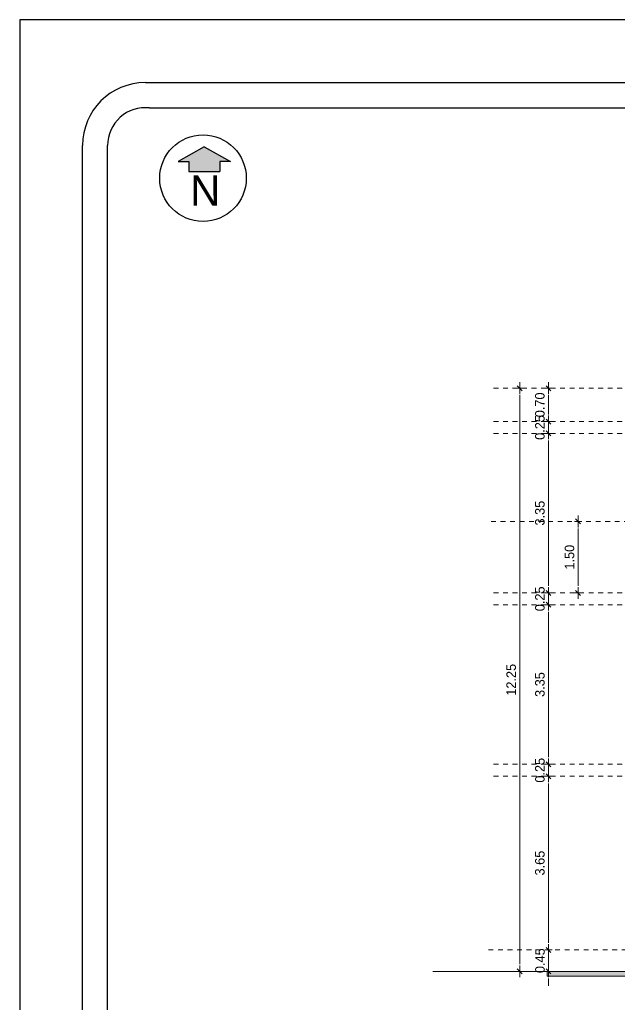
# Model space of a CAD drawing. Extents: x 764960 to 765213, y 2210278 to 2210478.
# Drawn here: x 765026.01 to 765038.61, y 2210296.16 to 2210316.84 of the extents above; entities that cross this region are included whole.
import ezdxf

# ---------------------------------------------------------------- set-up
doc = ezdxf.new("R2010")
doc.units = 0
doc.header["$LTSCALE"] = 0.1
doc.header["$MEASUREMENT"] = 0
doc.linetypes.add('HIDDEN', pattern=[0.375, 0.25, -0.125])
doc.layers.get('0').update_dxf_attribs({"linetype": 'CONTINUOUS'})
doc.layers.get('Defpoints').update_dxf_attribs({"linetype": 'CONTINUOUS'})
doc.layers.add('bbbbb', color=52, linetype='CONTINUOUS')
doc.layers.add('xyz', color=93, linetype='CONTINUOUS')
doc.layers.add('dime', color=240, linetype='CONTINUOUS', lineweight=13)
doc.layers.add('HATCH', color=250, linetype='CONTINUOUS', lineweight=9)
doc.styles.add('SOSA', font='sosa.shx')
doc.styles.get("Standard").update_dxf_attribs({"font": 'txt.SHX', "bigfont": 'whgtxt.shx'})
doc.dimstyles.new('DIM-50', dxfattribs={"dimtxt": 0.2, "dimasz": 0.15, "dimexe": 0, "dimexo": 0, "dimgap": 0.05, "dimtad": 1, "dimzin": 0, "dimdsep": 46, "dimtxsty": 'SOSA', "dimblk1": 'DIM-TICK', "dimblk2": 'DIM-TICK', "dimsah": 1, "dimcen": 1, "dimse1": 1, "dimse2": 1, "dimclrd": 251, "dimclrt": 4, "dimadec": 0, "dimazin": 0, "dimtfac": 1.5, "dimtix": 1, "dimtmove": 0, "dimatfit": 0, "dimldrblk": 'DIM-TICK', "dimfxl": 1, "dimtolj": 1, "dimtzin": 0, "dimlwd": 18, "dimarcsym": 0})

# ---------------------------------------------------------------- blocks, each defined once
blk = doc.blocks.new('kalesh')
at = {"layer": 'bbbbb', "ltscale": 0.2}
blk.add_hatch(color=256, dxfattribs=at).paths.add_polyline_path([(3944.493, 589.664), (3944.493, 589.839), (3944.682, 589.839), (3944.221, 590.102), (3943.76, 589.839), (3943.95, 589.839), (3943.95, 589.664)])
for p, q in [((3944.221, 590.102), (3943.76, 589.839)), ((3944.221, 590.102), (3944.682, 589.839)), ((3943.76, 589.839), (3943.95, 589.839)), ((3943.95, 589.839), (3943.95, 589.664)), ((3944.682, 589.839), (3944.493, 589.839)), ((3944.493, 589.839), (3944.493, 589.664)), ((3943.95, 589.664), (3944.493, 589.664))]:
    blk.add_line(p, q, dxfattribs=at)
blk.add_circle((3944.198, 589.547), 0.764, dxfattribs=at)
at = {"layer": 'Defpoints'}
blk.add_lwpolyline([(3940.958, 559.483), (3987.589, 559.483), (3987.589, 592.346), (3940.958, 592.346)], close=True, dxfattribs=at)
at = {"layer": 'xyz', "ltscale": 0.2}
for p, q in [((3943.179, 591.236), (3984.813, 591.236)), ((3943.253, 590.788), (3984.887, 590.788)), ((3942.069, 561.687), (3942.069, 590.126)), ((3942.513, 561.691), (3942.513, 590.126))]:
    blk.add_line(p, q, dxfattribs=at)
for radius, start in [(1.11, 90), (0.666, 83.669)]:
    blk.add_arc((3943.179, 590.126), radius, start, 180, dxfattribs=at)
at = {"layer": 'bbbbb', "ltscale": 0.2, "insert": (3943.969, 589.595), "char_height": 0.53292, "width": 2.91159, "attachment_point": 1}
blk.add_mtext('{\\fSwis721 BlkOul BT|b0|i0|c0|p82;N}', dxfattribs=at)
blk = doc.blocks.new('DIM-TICK')
for p, q in [((-0.82, 0), (0.82, 0)), ((-0.35, -0.35), (0.35, 0.35)), ((0, 0.5), (0, -0.5))]:
    blk.add_line(p, q)
blk = doc.blocks.new('*D243')
at = {"layer": 'Defpoints', "color": 0, "ltscale": 0.2, "transparency": 16777216}
for p in [(765036.856, 2210309.098), (765036.516, 2210296.848), (765036.856, 2210296.848)]:
    blk.add_point(p, dxfattribs=at)
at = {"layer": 'dime', "color": 251, "lineweight": 18, "ltscale": 0.2, "transparency": 16777216}
blk.add_line((765036.516, 2210308.948), (765036.516, 2210296.998), dxfattribs=at)
at = {"layer": 'dime', "color": 251, "lineweight": 18, "ltscale": 0.2, "transparency": 16777216, "xscale": 0.15, "yscale": 0.15, "zscale": 0.15}
for p, rotation in [((765036.516, 2210309.098), 90), ((765036.516, 2210296.848), 270)]:
    blk.add_blockref('DIM-TICK', p, dxfattribs=dict(at, rotation=rotation))
at = {"layer": 'dime', "color": 4, "ltscale": 0.2, "transparency": 16777216, "insert": (765036.335, 2210302.973), "char_height": 0.2, "attachment_point": 5, "rotation": 90, "style": 'SOSA'}
blk.add_mtext('\\A1;12.25', dxfattribs=at)
blk = doc.blocks.new('*D244')
at = {"layer": 'Defpoints', "color": 0, "ltscale": 0.2, "transparency": 16777216}
for p in [(765037.119, 2210297.298), (765037.167, 2210297.298), (765037.167, 2210296.848)]:
    blk.add_point(p, dxfattribs=at)
at = {"layer": 'dime', "color": 251, "lineweight": 18, "ltscale": 0.2, "transparency": 16777216}
for p, q in [((765037.119, 2210297.448), (765037.119, 2210297.598)), ((765037.119, 2210296.848), (765037.119, 2210297.298)), ((765037.119, 2210296.698), (765037.119, 2210296.548))]:
    blk.add_line(p, q, dxfattribs=at)
at = {"layer": 'dime', "color": 251, "lineweight": 18, "ltscale": 0.2, "transparency": 16777216, "xscale": 0.15, "yscale": 0.15, "zscale": 0.15}
for p, rotation in [((765037.119, 2210297.298), 270), ((765037.119, 2210296.848), 90)]:
    blk.add_blockref('DIM-TICK', p, dxfattribs=dict(at, rotation=rotation))
at = {"layer": 'dime', "color": 4, "ltscale": 0.2, "transparency": 16777216, "insert": (765036.941, 2210297.073), "char_height": 0.2, "attachment_point": 5, "rotation": 90, "style": 'SOSA'}
blk.add_mtext('\\A1;0.45', dxfattribs=at)
blk = doc.blocks.new('*D245')
at = {"layer": 'Defpoints', "color": 0, "ltscale": 0.2, "transparency": 16777216}
for p in [(765037.119, 2210300.948), (765037.119, 2210300.948), (765037.167, 2210297.298)]:
    blk.add_point(p, dxfattribs=at)
at = {"layer": 'dime', "color": 251, "lineweight": 18, "ltscale": 0.2, "transparency": 16777216}
blk.add_line((765037.119, 2210297.448), (765037.119, 2210300.798), dxfattribs=at)
at = {"layer": 'dime', "color": 251, "lineweight": 18, "ltscale": 0.2, "transparency": 16777216, "xscale": 0.15, "yscale": 0.15, "zscale": 0.15}
for p, rotation in [((765037.119, 2210300.948), 90), ((765037.119, 2210297.298), 270)]:
    blk.add_blockref('DIM-TICK', p, dxfattribs=dict(at, rotation=rotation))
at = {"layer": 'dime', "color": 4, "ltscale": 0.2, "transparency": 16777216, "insert": (765036.938, 2210299.123), "char_height": 0.2, "attachment_point": 5, "rotation": 90, "style": 'SOSA'}
blk.add_mtext('\\A1;3.65', dxfattribs=at)
blk = doc.blocks.new('*D246')
at = {"layer": 'Defpoints', "color": 0, "ltscale": 0.2, "transparency": 16777216}
for p in [(765037.119, 2210301.198), (765037.119, 2210301.198), (765037.119, 2210300.948)]:
    blk.add_point(p, dxfattribs=at)
at = {"layer": 'dime', "color": 251, "lineweight": 18, "ltscale": 0.2, "transparency": 16777216}
for p, q in [((765037.119, 2210301.348), (765037.119, 2210301.498)), ((765037.119, 2210300.948), (765037.119, 2210301.198)), ((765037.119, 2210300.798), (765037.119, 2210300.648))]:
    blk.add_line(p, q, dxfattribs=at)
at = {"layer": 'dime', "color": 251, "lineweight": 18, "ltscale": 0.2, "transparency": 16777216, "xscale": 0.15, "yscale": 0.15, "zscale": 0.15}
for p, rotation in [((765037.119, 2210301.198), 270), ((765037.119, 2210300.948), 90)]:
    blk.add_blockref('DIM-TICK', p, dxfattribs=dict(at, rotation=rotation))
at = {"layer": 'dime', "color": 4, "ltscale": 0.2, "transparency": 16777216, "insert": (765036.939, 2210301.073), "char_height": 0.2, "attachment_point": 5, "rotation": 90, "style": 'SOSA'}
blk.add_mtext('\\A1;0.25', dxfattribs=at)
blk = doc.blocks.new('*D247')
at = {"layer": 'Defpoints', "color": 0, "ltscale": 0.2, "transparency": 16777216}
for p in [(765037.119, 2210304.548), (765037.119, 2210304.548), (765037.119, 2210301.198)]:
    blk.add_point(p, dxfattribs=at)
at = {"layer": 'dime', "color": 251, "lineweight": 18, "ltscale": 0.2, "transparency": 16777216}
blk.add_line((765037.119, 2210301.348), (765037.119, 2210304.398), dxfattribs=at)
at = {"layer": 'dime', "color": 251, "lineweight": 18, "ltscale": 0.2, "transparency": 16777216, "xscale": 0.15, "yscale": 0.15, "zscale": 0.15}
for p, rotation in [((765037.119, 2210304.548), 90), ((765037.119, 2210301.198), 270)]:
    blk.add_blockref('DIM-TICK', p, dxfattribs=dict(at, rotation=rotation))
at = {"layer": 'dime', "color": 4, "ltscale": 0.2, "transparency": 16777216, "insert": (765036.939, 2210302.873), "char_height": 0.2, "attachment_point": 5, "rotation": 90, "style": 'SOSA'}
blk.add_mtext('\\A1;3.35', dxfattribs=at)
blk = doc.blocks.new('*D248')
at = {"layer": 'Defpoints', "color": 0, "ltscale": 0.2, "transparency": 16777216}
for p in [(765037.119, 2210304.798), (765037.119, 2210304.798), (765037.119, 2210304.548)]:
    blk.add_point(p, dxfattribs=at)
at = {"layer": 'dime', "color": 251, "lineweight": 18, "ltscale": 0.2, "transparency": 16777216}
for p, q in [((765037.119, 2210304.948), (765037.119, 2210305.098)), ((765037.119, 2210304.548), (765037.119, 2210304.798)), ((765037.119, 2210304.398), (765037.119, 2210304.248))]:
    blk.add_line(p, q, dxfattribs=at)
at = {"layer": 'dime', "color": 251, "lineweight": 18, "ltscale": 0.2, "transparency": 16777216, "xscale": 0.15, "yscale": 0.15, "zscale": 0.15}
for p, rotation in [((765037.119, 2210304.798), 270), ((765037.119, 2210304.548), 90)]:
    blk.add_blockref('DIM-TICK', p, dxfattribs=dict(at, rotation=rotation))
at = {"layer": 'dime', "color": 4, "ltscale": 0.2, "transparency": 16777216, "insert": (765036.939, 2210304.673), "char_height": 0.2, "attachment_point": 5, "rotation": 90, "style": 'SOSA'}
blk.add_mtext('\\A1;0.25', dxfattribs=at)
blk = doc.blocks.new('*D249')
at = {"layer": 'Defpoints', "color": 0, "ltscale": 0.2, "transparency": 16777216}
for p in [(765037.119, 2210308.148), (765037.119, 2210308.148), (765037.119, 2210304.798)]:
    blk.add_point(p, dxfattribs=at)
at = {"layer": 'dime', "color": 251, "lineweight": 18, "ltscale": 0.2, "transparency": 16777216}
blk.add_line((765037.119, 2210304.948), (765037.119, 2210307.998), dxfattribs=at)
at = {"layer": 'dime', "color": 251, "lineweight": 18, "ltscale": 0.2, "transparency": 16777216, "xscale": 0.15, "yscale": 0.15, "zscale": 0.15}
for p, rotation in [((765037.119, 2210308.148), 90), ((765037.119, 2210304.798), 270)]:
    blk.add_blockref('DIM-TICK', p, dxfattribs=dict(at, rotation=rotation))
at = {"layer": 'dime', "color": 4, "ltscale": 0.2, "transparency": 16777216, "insert": (765036.939, 2210306.473), "char_height": 0.2, "attachment_point": 5, "rotation": 90, "style": 'SOSA'}
blk.add_mtext('\\A1;3.35', dxfattribs=at)
blk = doc.blocks.new('*D250')
at = {"layer": 'Defpoints', "color": 0, "ltscale": 0.2, "transparency": 16777216}
for p in [(765037.119, 2210308.398), (765037.119, 2210308.398), (765037.119, 2210308.148)]:
    blk.add_point(p, dxfattribs=at)
at = {"layer": 'dime', "color": 251, "lineweight": 18, "ltscale": 0.2, "transparency": 16777216}
for p, q in [((765037.119, 2210308.548), (765037.119, 2210308.698)), ((765037.119, 2210308.148), (765037.119, 2210308.398)), ((765037.119, 2210307.998), (765037.119, 2210307.848))]:
    blk.add_line(p, q, dxfattribs=at)
at = {"layer": 'dime', "color": 251, "lineweight": 18, "ltscale": 0.2, "transparency": 16777216, "xscale": 0.15, "yscale": 0.15, "zscale": 0.15}
for p, rotation in [((765037.119, 2210308.398), 270), ((765037.119, 2210308.148), 90)]:
    blk.add_blockref('DIM-TICK', p, dxfattribs=dict(at, rotation=rotation))
at = {"layer": 'dime', "color": 4, "ltscale": 0.2, "transparency": 16777216, "insert": (765036.939, 2210308.273), "char_height": 0.2, "attachment_point": 5, "rotation": 90, "style": 'SOSA'}
blk.add_mtext('\\A1;0.25', dxfattribs=at)
blk = doc.blocks.new('*D251')
at = {"layer": 'Defpoints', "color": 0, "ltscale": 0.2, "transparency": 16777216}
for p in [(765037.119, 2210309.098), (765037.119, 2210309.098), (765037.119, 2210308.398)]:
    blk.add_point(p, dxfattribs=at)
at = {"layer": 'dime', "color": 251, "lineweight": 18, "ltscale": 0.2, "transparency": 16777216}
blk.add_line((765037.119, 2210308.548), (765037.119, 2210308.948), dxfattribs=at)
at = {"layer": 'dime', "color": 251, "lineweight": 18, "ltscale": 0.2, "transparency": 16777216, "xscale": 0.15, "yscale": 0.15, "zscale": 0.15}
for p, rotation in [((765037.119, 2210309.098), 90), ((765037.119, 2210308.398), 270)]:
    blk.add_blockref('DIM-TICK', p, dxfattribs=dict(at, rotation=rotation))
at = {"layer": 'dime', "color": 4, "ltscale": 0.2, "transparency": 16777216, "insert": (765036.938, 2210308.748), "char_height": 0.2, "attachment_point": 5, "rotation": 90, "style": 'SOSA'}
blk.add_mtext('\\A1;0.70', dxfattribs=at)
blk = doc.blocks.new('*D252')
at = {"layer": 'Defpoints', "color": 0, "ltscale": 0.2, "transparency": 16777216}
for p in [(765037.603, 2210306.298), (765037.603, 2210304.798), (765037.742, 2210304.798)]:
    blk.add_point(p, dxfattribs=at)
at = {"layer": 'dime', "color": 251, "lineweight": 18, "ltscale": 0.2, "transparency": 16777216}
blk.add_line((765037.742, 2210306.148), (765037.742, 2210304.948), dxfattribs=at)
at = {"layer": 'dime', "color": 251, "lineweight": 18, "ltscale": 0.2, "transparency": 16777216, "xscale": 0.15, "yscale": 0.15, "zscale": 0.15}
for p, rotation in [((765037.742, 2210306.298), 90), ((765037.742, 2210304.798), 270)]:
    blk.add_blockref('DIM-TICK', p, dxfattribs=dict(at, rotation=rotation))
at = {"layer": 'dime', "color": 4, "ltscale": 0.2, "transparency": 16777216, "insert": (765037.561, 2210305.548), "char_height": 0.2, "attachment_point": 5, "rotation": 90, "style": 'SOSA'}
blk.add_mtext('\\A1;1.50', dxfattribs=at)

msp = doc.modelspace()

# ---------------------------------------------------------------- hatches: boundary and pattern name
at = {"layer": 'HATCH'}
h = msp.add_hatch(color=256, dxfattribs=at)
h.dxf.hatch_style = 1
h.paths.add_polyline_path([(765037.088, 2210296.848), (765060.77, 2210296.848), (765060.77, 2210296.746), (765037.088, 2210296.746)])

# ---------------------------------------------------------------- linework, layer by layer
msp.add_line((765034.689, 2210296.848), (765061.744, 2210296.848), dxfattribs=at)
at = {"layer": 'HATCH', "linetype": 'HIDDEN', "ltscale": 0.05}
for points in [[(765035.965, 2210309.098), (765057.958, 2210309.098)], [(765035.965, 2210309.098), (765057.958, 2210309.098)], [(765035.965, 2210308.398), (765057.958, 2210308.398)], [(765035.965, 2210308.398), (765057.958, 2210308.398)], [(765035.965, 2210308.148), (765057.958, 2210308.148)], [(765035.965, 2210308.148), (765057.958, 2210308.148)], [(765035.912, 2210306.298), (765057.958, 2210306.298)], [(765035.912, 2210306.298), (765057.958, 2210306.298)], [(765035.965, 2210304.798), (765057.958, 2210304.798)], [(765035.965, 2210304.798), (765057.958, 2210304.798)], [(765035.965, 2210304.548), (765057.958, 2210304.548)], [(765035.965, 2210304.548), (765057.958, 2210304.548)], [(765035.965, 2210301.198), (765057.958, 2210301.198)], [(765035.965, 2210301.198), (765057.958, 2210301.198)], [(765035.965, 2210300.948), (765057.958, 2210300.948)], [(765035.965, 2210300.948), (765057.958, 2210300.948)], [(765035.859, 2210297.298), (765057.958, 2210297.298)], [(765035.859, 2210297.298), (765057.958, 2210297.298)]]:
    msp.add_lwpolyline(points, dxfattribs=at)
at = {"layer": 'HATCH'}
msp.add_lwpolyline([(765037.088, 2210296.848), (765060.77, 2210296.848), (765060.77, 2210296.746), (765037.088, 2210296.746)], close=True, dxfattribs=at)

# ---------------------------------------------------------------- block references
at = {"xscale": 1.18916376799821, "yscale": 1.18916376799821, "zscale": 1.18916376799821}
msp.add_blockref('kalesh', (760339.561, 2209612.441), dxfattribs=at)

# ---------------------------------------------------------------- dimensions: what is measured, and where the dimension line sits
at = {"layer": 'dime', "ltscale": 0.2}
for p1, p2, distance, picture, middle in [((765036.856, 2210309.098), (765036.856, 2210296.848), -0.34, '*D243', (765036.335, 2210302.973)), ((765037.603, 2210306.298), (765037.603, 2210304.798), 0.14, '*D252', (765037.561, 2210305.548)), ((765037.167, 2210296.848), (765037.167, 2210297.298), 0.047, '*D244', (765036.941, 2210297.073))]:
    dim = msp.add_aligned_dim(p1=p1, p2=p2, distance=distance, dimstyle='DIM-50', dxfattribs=at)
    dim.commit()
    dim.dimension.update_dxf_attribs({"geometry": picture, "text_midpoint": middle})
for base, p1, p2, picture, middle in [((765037.119, 2210309.098), (765037.119, 2210308.398), (765037.119, 2210309.098), '*D251', (765036.938, 2210308.748)), ((765037.119, 2210308.398), (765037.119, 2210308.148), (765037.119, 2210308.398), '*D250', (765036.939, 2210308.273)), ((765037.119, 2210308.148), (765037.119, 2210304.798), (765037.119, 2210308.148), '*D249', (765036.939, 2210306.473)), ((765037.119, 2210304.798), (765037.119, 2210304.548), (765037.119, 2210304.798), '*D248', (765036.939, 2210304.673)), ((765037.119, 2210304.548), (765037.119, 2210301.198), (765037.119, 2210304.548), '*D247', (765036.939, 2210302.873)), ((765037.119, 2210301.198), (765037.119, 2210300.948), (765037.119, 2210301.198), '*D246', (765036.939, 2210301.073)), ((765037.119, 2210300.948), (765037.167, 2210297.298), (765037.119, 2210300.948), '*D245', (765036.938, 2210299.123))]:
    dim = msp.add_linear_dim(base=base, p1=p1, p2=p2, angle=270, dimstyle='DIM-50', override={"dimtmove": 1}, dxfattribs=at)
    dim.commit()
    dim.dimension.update_dxf_attribs({"geometry": picture, "text_midpoint": middle})

doc.saveas('drawing.dxf')
